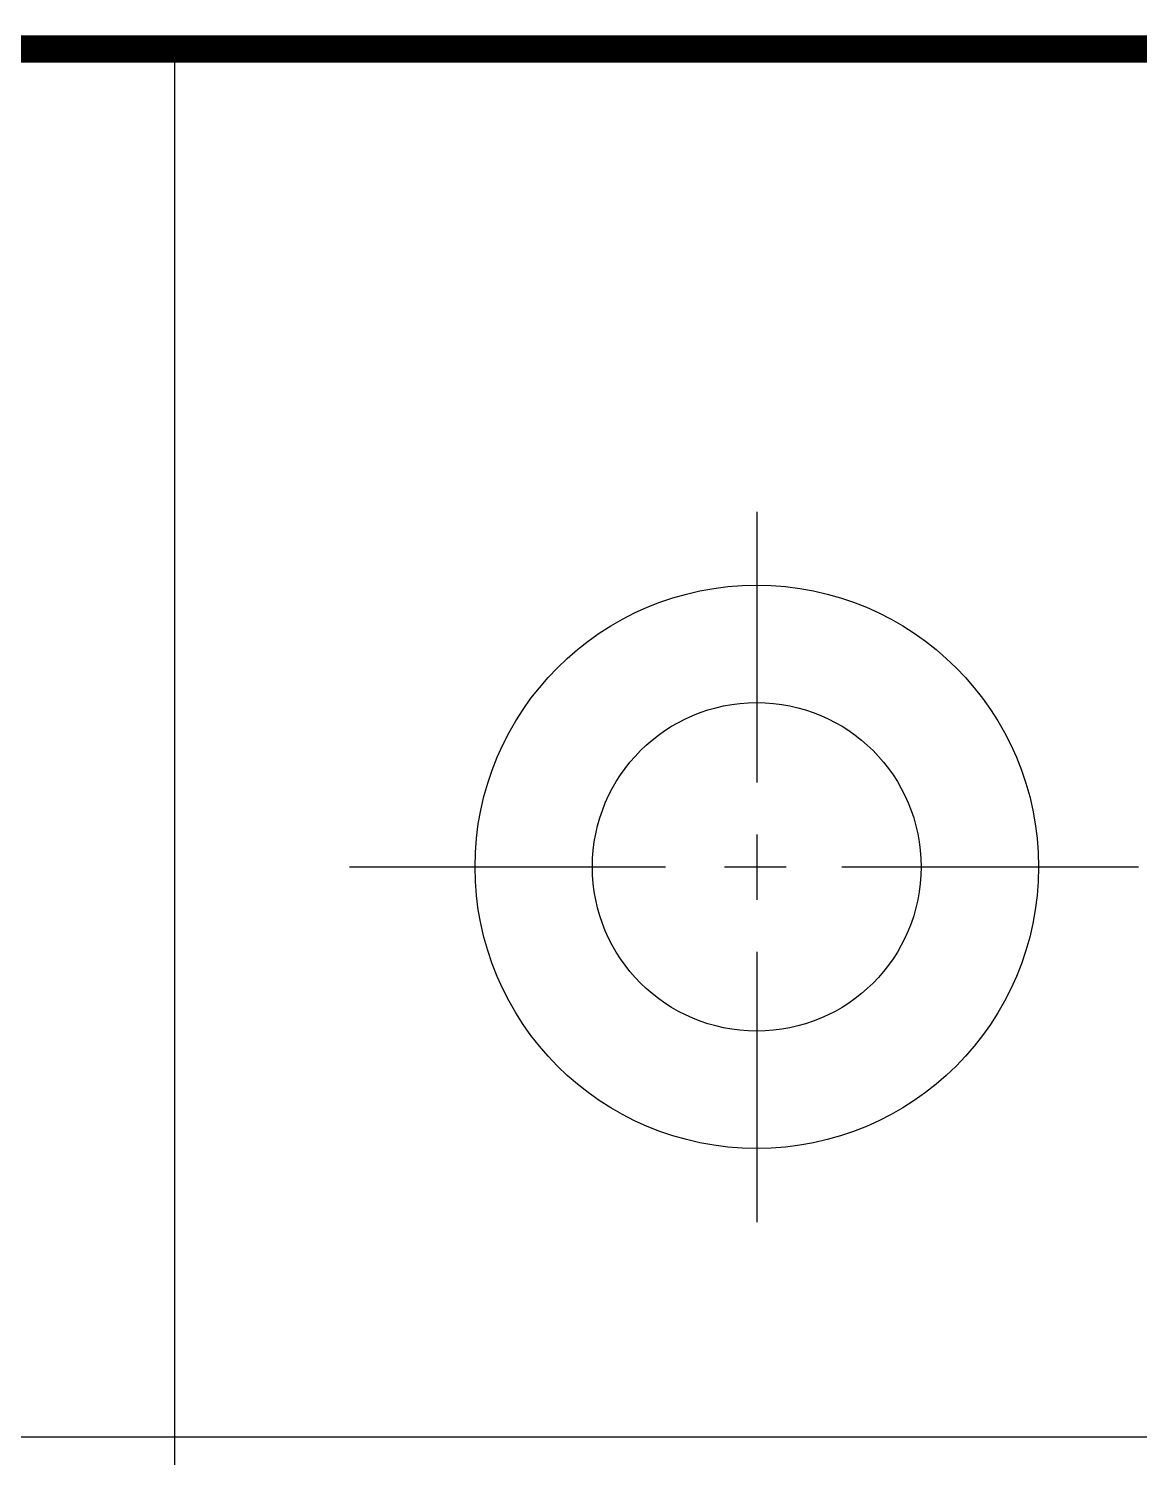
# Model space of a CAD drawing. Header units: inches. Extents: x 782 to 1065, y -130 to 27.
# Drawn here: x 909.77 to 913.79, y -119.54 to -114.36 of the extents above; entities that cross this region are included whole.
import ezdxf

# ---------------------------------------------------------------- set-up
doc = ezdxf.new("R2010")
doc.units = ezdxf.units.IN
doc.header["$LTSCALE"] = 3
doc.header["$MEASUREMENT"] = 0
doc.layers.add('K', color=92, linetype='Continuous')

msp = doc.modelspace()

# ---------------------------------------------------------------- linework, layer by layer
at = {"layer": 'K', "linetype": 'ByBlock'}
msp.add_lwpolyline([(878.5905, -127.953, 0.148, 0.148, 0), (878.5905, -114.4376, 0.0987, 0.0987, 0), (918.3858, -114.4376, 0, 0, 0)], format="xyseb", dxfattribs=at)
for points in [[(910.3009, -127.953), (910.3009, -114.4376)], [(912.4061, -116.1132), (912.4061, -117.0926)], [(912.4061, -117.2812), (912.4061, -117.517)], [(910.9325, -117.398), (912.0763, -117.398)], [(912.2887, -117.398), (912.5128, -117.398)], [(912.7134, -117.398), (913.7872, -117.398)], [(912.4061, -117.7056), (912.4061, -118.6839)], [(878.5358, -119.4617), (887.2096, -119.4617), (918.3858, -119.4617)]]:
    msp.add_lwpolyline(points, dxfattribs=at)
for radius in [1.0196, 0.5948]:
    msp.add_circle((912.4061, -117.398), radius, dxfattribs=at)

doc.saveas('drawing.dxf')
